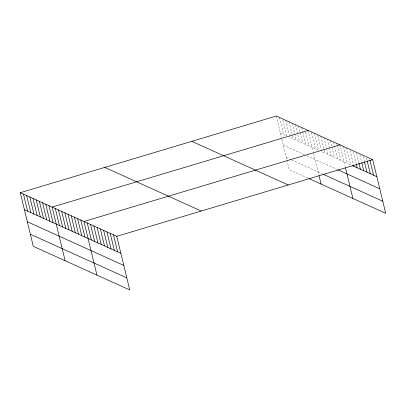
<?xml version="1.0" encoding="UTF-8"?>
<svg xmlns="http://www.w3.org/2000/svg" width="406" height="406" viewBox="0 0 406 406"><rect width="100%" height="100%" fill="white"/><g stroke="black" fill="none" stroke-linecap="round" stroke-linejoin="round"><path stroke-width="0.3" stroke-dasharray="2.03 1.52" d="M280.368 133.051L286.737 135.934L282.622 118.928M283.292 145.135L304.515 154.737M306.637 155.696L337.411 169.612M286.306 157.584L291.082 159.746M291.609 159.984L322.384 173.905M307.799 178.067L289.229 169.667L281.83 139.096M366.461 157.929L367.049 160.36M363.182 156.447L364.355 161.304M359.904 154.96L361.665 162.248M356.62 153.478L358.97 163.197M353.342 151.996L356.28 164.141M350.063 150.509L353.438 164.476M346.485 147.814L350.601 164.816L321.755 151.768L317.644 134.767M343.207 146.333L347.323 163.334M339.929 144.846L345.212 166.683M336.741 143.404L337.036 144.622M337.183 145.226L340.857 160.411M333.559 141.968L334.442 145.612M334.59 146.216L337.675 158.969M330.377 140.527L331.844 146.602M331.991 147.205L334.488 157.528M327.195 139.085L329.104 146.982M329.251 147.586L331.306 156.092M324.008 137.649L326.505 147.972M326.652 148.576L328.124 154.65M320.826 136.208L324.937 153.209M314.457 133.325L318.573 150.332L289.92 137.37L289.478 135.548M311.422 132.493L315.391 148.89M308.093 130.448L313.229 151.682M313.665 153.493L318.725 174.402M305.642 132.046L309.022 146.013M301.724 127.57L302.607 131.214M302.754 131.818L305.84 144.572M298.542 126.129L300.009 132.199M300.156 132.808L302.653 143.13M295.355 124.688L299.471 141.689M292.173 123.246L296.289 140.253M288.991 121.81L293.102 138.811M285.809 120.369L289.331 134.944M279.44 117.491L283.55 134.493M276.258 116.05L281.394 137.284"/><path stroke-width="0.61" d="M20.3 192.698L116.771 236.333L129.742 289.95L33.272 246.32L20.3 192.698L276.258 116.05L372.728 159.68L385.7 213.302L308.859 178.549M308.093 130.448L52.135 207.096L65.107 260.718M339.929 144.846L83.971 221.493L96.943 275.116M116.771 236.333L372.728 159.68M352.241 165.557L376.839 176.686M337.944 169.855L379.762 188.77M323.445 174.382L382.777 201.219M191.789 141.344L288.26 184.974M104.763 167.404L201.239 211.034M24.416 209.699L120.886 253.334M27.339 221.783L123.81 265.417M30.348 234.237L126.819 277.866M369.886 160.02L373.561 175.199M367.197 160.964L370.282 173.717M364.502 161.913L366.999 172.235M361.812 162.857L363.72 170.748M358.97 163.197L360.442 169.266M356.28 164.141L357.163 167.785M353.585 165.085L353.88 166.298M345.501 167.891L352.9 198.468M319.02 175.61L321.065 184.07M113.492 234.846L117.603 251.847M110.214 233.364L114.325 250.365M106.93 231.882L111.046 248.883M103.652 230.395L107.768 247.401M100.373 228.913L104.484 245.914M97.09 227.431L101.206 244.432M93.811 225.944L97.927 242.95M90.533 224.462L94.644 241.463M87.249 222.98L91.365 239.982M80.789 220.057L84.9 237.058M77.607 218.616L81.718 235.617M74.42 217.174L78.536 234.181M71.238 215.738L75.349 232.739M68.056 214.297L72.166 231.298M64.869 212.856L68.984 229.857M61.687 211.414L65.797 228.421M58.505 209.978L62.615 226.979M55.317 208.537L59.433 225.538M48.953 205.659L53.064 222.661M45.766 204.218L49.882 221.219M42.584 202.777L46.7 219.778M39.402 201.335L43.513 218.342M36.22 199.899L40.331 216.9M33.033 198.458L37.149 215.459M29.851 197.017L33.962 214.018M26.669 195.575L30.78 212.582M23.482 194.139L27.598 211.14"/></g></svg>
